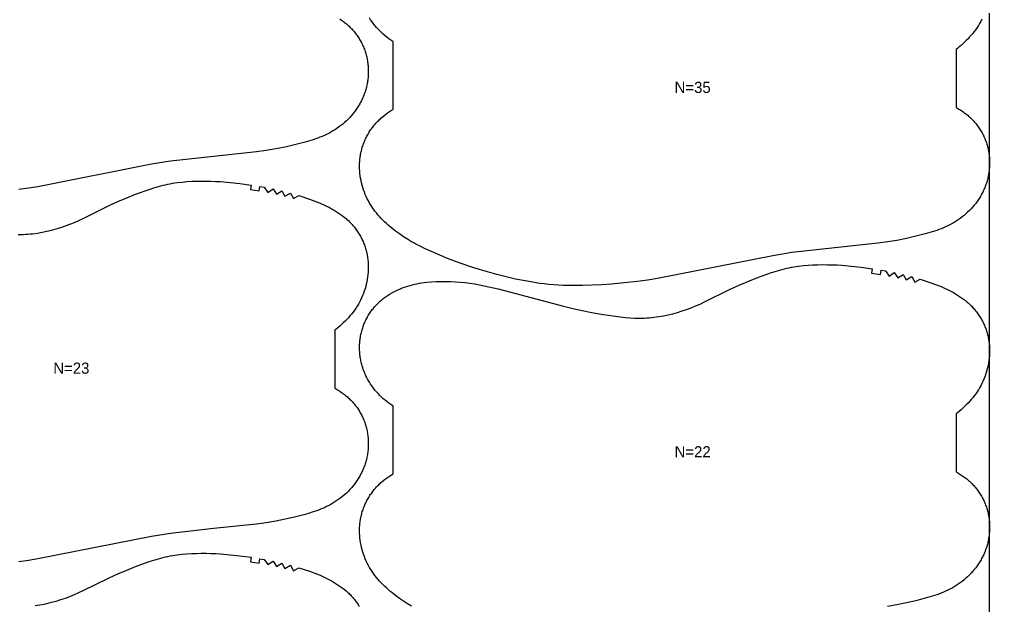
# Model space of a CAD drawing. Header units: inches. Extents: x 0 to 1948, y 0 to 1049.
# Drawn here: x 1513.2 to 1947.5, y 524.4 to 786.6 of the extents above; entities that cross this region are included whole.
import ezdxf

# ---------------------------------------------------------------- set-up
doc = ezdxf.new("R2010")
doc.units = ezdxf.units.IN

msp = doc.modelspace()

# ---------------------------------------------------------------- linework, layer by layer
at = {"layer": '1'}
msp.add_lwpolyline([(0, 0), (1947.5095, 0), (1947.5095, 1048.7909), (0, 1048.7909), (0, 0)], close=True, dxfattribs=at)
for points in [[(1656.5912, 786.8396), (1657.4847, 786.2353), (1657.9234, 785.9216), (1658.3563, 785.6002), (1658.7833, 785.2711), (1659.2043, 784.9343), (1659.619, 784.5898), (1660.0272, 784.2378), (1660.4287, 783.8781), (1660.8233, 783.5109), (1661.2109, 783.1361), (1661.5913, 782.7539), (1661.9643, 782.3645), (1662.3297, 781.9679), (1662.6874, 781.5643), (1663.0372, 781.154), (1663.3791, 780.7369), (1663.7127, 780.3133), (1664.038, 779.8833), (1664.3548, 779.447), (1664.6629, 779.0047), (1664.9622, 778.5563), (1665.2525, 778.1022), (1665.5337, 777.6424), (1665.8056, 777.177), (1666.068, 776.7063), (1666.3208, 776.2303), (1666.564, 775.7493), (1666.7974, 775.2635), (1667.0211, 774.7731), (1667.2351, 774.2783), (1667.4392, 773.7793), (1667.6334, 773.2764), (1667.8177, 772.7697), (1667.9921, 772.2594), (1668.1566, 771.7458), (1668.3109, 771.2292), (1668.4553, 770.7096), (1668.5895, 770.1873), (1668.7136, 769.6625), (1668.8275, 769.1355), (1668.9311, 768.6064), (1669.0246, 768.0755), (1669.1078, 767.5429), (1669.1808, 767.0088), (1669.2436, 766.4735), (1669.2964, 765.937), (1669.339, 765.3996), (1669.3716, 764.8615), (1669.3942, 764.3228), (1669.4068, 763.7838), (1669.4095, 763.2445), (1669.4023, 762.7053), (1669.3853, 762.1662), (1669.3584, 761.6275), (1669.3217, 761.0894), (1669.2753, 760.5519), (1669.2192, 760.0154), (1669.1533, 759.48), (1669.0779, 758.9459), (1668.9927, 758.4132), (1668.898, 757.8822), (1668.7937, 757.353), (1668.6798, 756.8259), (1668.5563, 756.3009), (1668.4233, 755.7784), (1668.2808, 755.2584), (1668.1288, 754.7412), (1667.9673, 754.227), (1667.7964, 753.7159), (1667.616, 753.2081), (1667.4262, 752.7038), (1667.227, 752.2032), (1667.0184, 751.7065), (1666.8005, 751.2138), (1666.5734, 750.7253), (1666.3373, 750.241), (1666.0923, 749.7611), (1665.8386, 749.2856), (1665.5764, 748.8147), (1665.3058, 748.3485), (1665.027, 747.887), (1664.4454, 746.9786), (1663.8329, 746.0904), (1663.1909, 745.2231), (1662.5206, 744.3776), (1661.8233, 743.5545), (1661.1, 742.7545), (1660.3514, 741.9782), (1659.5787, 741.2262), (1658.7825, 740.499), (1657.9638, 739.7972), (1657.1236, 739.1215), (1656.2626, 738.4724), (1655.3819, 737.8503), (1654.4824, 737.2555), (1653.5655, 736.6878), (1652.6321, 736.1473), (1651.6835, 735.6339), (1650.7208, 735.1476), (1649.7451, 734.6885), (1648.7576, 734.2564), (1647.7594, 733.8511), (1646.7516, 733.4703), (1645.7355, 733.1114), (1644.7122, 732.772), (1642.6485, 732.1413), (1640.5701, 731.5578), (1636.3928, 730.4787), (1632.1904, 729.5122), (1627.9608, 728.6654), (1623.707, 727.95), (1619.4338, 727.3676), (1600.1311, 725.3258), (1580.8401, 723.1772), (1572.3243, 721.7989), (1521.5472, 711.7564), (1517.2884, 711.0736), (1513.0171, 710.469)], [(1944.0711, 786.6835), (1943.5819, 785.7224), (1943.0614, 784.7786), (1942.5096, 783.8534), (1941.9267, 782.9482), (1941.313, 782.064), (1940.6702, 781.2005), (1940.0004, 780.3572), (1939.3055, 779.5335), (1938.5876, 778.7288), (1937.8487, 777.9424), (1937.0908, 777.1738), (1936.3158, 776.4225), (1935.5257, 775.6877), (1934.7214, 774.9691), (1933.9035, 774.2662), (1933.0729, 773.5784), (1932.5095, 773.1361), (1932.5095, 747.2343), (1932.8443, 747.0545), (1933.7772, 746.5127), (1934.6912, 745.9396), (1935.5847, 745.3353), (1936.0234, 745.0216), (1936.4563, 744.7002), (1936.8833, 744.3711), (1937.3043, 744.0343), (1937.719, 743.6898), (1938.1272, 743.3378), (1938.5287, 742.9781), (1938.9233, 742.6109), (1939.3109, 742.2361), (1939.6913, 741.8539), (1940.0643, 741.4645), (1940.4297, 741.0679), (1940.7874, 740.6643), (1941.1372, 740.254), (1941.4791, 739.8369), (1941.8127, 739.4133), (1942.138, 738.9833), (1942.4548, 738.547), (1942.7629, 738.1047), (1943.0622, 737.6563), (1943.3525, 737.2022), (1943.6337, 736.7424), (1943.9056, 736.277), (1944.168, 735.8063), (1944.4208, 735.3303), (1944.664, 734.8493), (1944.8974, 734.3635), (1945.1211, 733.8731), (1945.3351, 733.3783), (1945.5392, 732.8793), (1945.7334, 732.3764), (1945.9177, 731.8697), (1946.0921, 731.3594), (1946.2566, 730.8458), (1946.4109, 730.3292), (1946.5553, 729.8096), (1946.6895, 729.2873), (1946.8136, 728.7625), (1946.9275, 728.2355), (1947.0311, 727.7064), (1947.1246, 727.1755), (1947.2078, 726.6429), (1947.2808, 726.1088), (1947.3436, 725.5735), (1947.3964, 725.037), (1947.439, 724.4996), (1947.4716, 723.9615), (1947.4942, 723.4228), (1947.5068, 722.8838), (1947.5095, 722.3445), (1947.5023, 721.8053), (1947.4853, 721.2662), (1947.4584, 720.7275), (1947.4217, 720.1894), (1947.3753, 719.6519), (1947.3192, 719.1154), (1947.2533, 718.58), (1947.1779, 718.0459), (1947.0927, 717.5132), (1946.998, 716.9822), (1946.8937, 716.453), (1946.7798, 715.9259), (1946.6563, 715.4009), (1946.5233, 714.8784), (1946.3808, 714.3584), (1946.2288, 713.8412), (1946.0673, 713.327), (1945.8964, 712.8159), (1945.716, 712.3081), (1945.5262, 711.8038), (1945.327, 711.3032), (1945.1184, 710.8065), (1944.9005, 710.3138), (1944.6734, 709.8253), (1944.4373, 709.341), (1944.1923, 708.8611), (1943.9386, 708.3856), (1943.6764, 707.9147), (1943.4058, 707.4485), (1943.127, 706.987), (1942.5454, 706.0786), (1941.9329, 705.1904), (1941.2909, 704.3231), (1940.6206, 703.4776), (1939.9233, 702.6545), (1939.2, 701.8545), (1938.4514, 701.0782), (1937.6787, 700.3262), (1936.8825, 699.599), (1936.0638, 698.8972), (1935.2236, 698.2215), (1934.3626, 697.5724), (1933.4819, 696.9503), (1932.5824, 696.3555), (1931.6655, 695.7878), (1930.7321, 695.2473), (1929.7835, 694.7339), (1928.8208, 694.2476), (1927.8451, 693.7885), (1926.8576, 693.3564), (1925.8594, 692.9511), (1924.8516, 692.5703), (1923.8355, 692.2114), (1922.8122, 691.872), (1920.7485, 691.2413), (1918.6701, 690.6578), (1914.4928, 689.5787), (1910.2904, 688.6122), (1906.0608, 687.7654), (1901.807, 687.05), (1897.5338, 686.4676), (1878.2311, 684.4258), (1858.9401, 682.2772), (1850.4243, 680.8989), (1799.6472, 670.8564), (1795.3884, 670.1736), (1791.1171, 669.569), (1782.5504, 668.5531), (1778.254, 668.1713), (1773.9506, 667.8771), (1769.6425, 667.6652), (1765.3309, 667.5366), (1761.017, 667.5), (1756.7048, 667.5878), (1754.5506, 667.6898), (1752.3989, 667.8336), (1750.2506, 668.0203), (1748.1065, 668.2509), (1745.9676, 668.5258), (1743.8342, 668.8421), (1739.5849, 669.5851), (1735.3598, 670.453), (1731.1574, 671.4252), (1726.9762, 672.4855), (1722.8181, 673.6316), (1716.6264, 675.5113), (1710.4753, 677.5201), (1708.4432, 678.2418), (1706.4264, 679.0029), (1704.4276, 679.809), (1702.4429, 680.6509), (1694.5595, 684.1648), (1692.613, 685.0926), (1690.6934, 686.0718), (1689.7464, 686.5857), (1688.8085, 687.1163), (1686.96, 688.2255), (1685.1478, 689.3947), (1683.3719, 690.6194), (1681.6332, 691.8965), (1679.9366, 693.2285), (1679.106, 693.9163), (1678.2882, 694.6192), (1677.4838, 695.3378), (1676.6937, 696.0726), (1675.9188, 696.8239), (1675.1608, 697.5925), (1674.4219, 698.3789), (1673.704, 699.1836), (1673.0091, 700.0073), (1672.3393, 700.8506), (1671.6966, 701.7141), (1671.0829, 702.5983), (1670.4999, 703.5035), (1669.9482, 704.4287), (1669.4276, 705.3725), (1668.9384, 706.3336), (1668.4805, 707.3105), (1668.0541, 708.3021), (1667.6591, 709.3068), (1667.2958, 710.3233), (1666.9641, 711.3503), (1666.6647, 712.3869), (1666.3981, 713.4321), (1666.1649, 714.485), (1665.9657, 715.5445), (1665.8011, 716.6099), (1665.6716, 717.6801), (1665.5779, 718.7542), (1665.5205, 719.8312), (1665.5, 720.9097), (1665.5038, 721.449), (1665.517, 721.9882), (1665.5398, 722.527), (1665.5721, 723.0652), (1665.6141, 723.6027), (1665.6658, 724.1392), (1665.7274, 724.6746), (1665.7988, 725.2088), (1665.8802, 725.7414), (1665.9717, 726.2724), (1666.0732, 726.8015), (1666.1849, 727.3286), (1666.3069, 727.8535), (1666.439, 728.3759), (1666.5812, 728.8958), (1666.7333, 729.4128), (1666.8954, 729.9269), (1667.0674, 730.4379), (1667.249, 730.9456), (1667.4403, 731.4497), (1667.6412, 731.9502), (1667.8516, 732.4468), (1668.0714, 732.9393), (1668.3005, 733.4277), (1668.5388, 733.9116), (1668.7863, 734.3909), (1669.0428, 734.8654), (1669.3083, 735.335), (1669.5827, 735.7994), (1669.8659, 736.2586), (1670.1577, 736.7123), (1670.458, 737.1604), (1670.7666, 737.6027), (1671.0835, 738.0392), (1671.4085, 738.4696), (1671.7415, 738.8938), (1672.0823, 739.3117), (1672.4308, 739.7231), (1672.7868, 740.1278), (1673.1504, 740.5257), (1673.5212, 740.9167), (1673.8992, 741.3006), (1674.2843, 741.6772), (1674.6762, 742.0464), (1675.075, 742.4081), (1675.4802, 742.7625), (1676.3092, 743.4496), (1677.1612, 744.1091), (1678.0339, 744.7423), (1678.9253, 745.3504), (1679.8334, 745.9348), (1680.5, 746.3409), (1680.5, 776.6602), (1680.4271, 776.7054), (1679.5277, 777.3002), (1678.6469, 777.9223), (1677.786, 778.5714), (1676.9457, 779.2471), (1676.1271, 779.9489), (1675.3309, 780.6761), (1674.5581, 781.4281), (1673.8096, 782.2044), (1673.0862, 783.0044), (1672.3889, 783.8275), (1671.7186, 784.673), (1671.0766, 785.5403), (1670.4641, 786.4285), (1669.8825, 787.3369)], [(1512.7023, 690.3553), (1513.78, 690.3687), (1514.8575, 690.4035), (1515.9342, 690.4595), (1517.0098, 690.5362), (1518.0839, 690.6334), (1519.1561, 690.7507), (1520.2258, 690.8877), (1521.2929, 691.0441), (1523.4173, 691.4135), (1525.528, 691.8548), (1527.6239, 692.3636), (1529.704, 692.9355), (1531.767, 693.567), (1533.8105, 694.2581), (1535.8321, 695.0094), (1537.8292, 695.8217), (1539.8008, 696.6931), (1541.7515, 697.6117), (1553.3453, 703.3622), (1557.2761, 705.1379), (1561.2545, 706.8054), (1565.2695, 708.3801), (1571.3571, 710.5761), (1573.407, 711.2484), (1575.4718, 711.8689), (1576.5107, 712.1548), (1577.5546, 712.422), (1578.6036, 712.669), (1579.6574, 712.8958), (1580.7155, 713.1031), (1581.7774, 713.2914), (1583.9107, 713.6131), (1586.0533, 713.8653), (1588.2018, 714.0528), (1590.3544, 714.1818), (1592.5097, 714.259), (1594.6664, 714.2909), (1596.8233, 714.2831), (1598.9795, 714.2365), (1601.1345, 714.1508), (1603.2873, 714.0258), (1607.5852, 713.6634), (1611.8721, 713.1814), (1616.9047, 712.5013), (1616.6135, 710.5226), (1620.5257, 709.9076), (1620.8561, 711.8801), (1622.8268, 711.539), (1624.4174, 709.2108), (1626.7553, 710.7861), (1628.2804, 708.4166), (1630.661, 709.9239), (1632.1138, 707.5096), (1634.5388, 708.9445), (1635.9198, 706.488), (1638.3865, 707.8506), (1643.1144, 706.2309), (1647.7926, 704.473), (1647.7926, 704.473), (1652.3179, 702.2842), (1653.2188, 701.7874), (1654.1537, 701.2466), (1655.0762, 700.6847), (1655.9842, 700.1003), (1656.8756, 699.4922), (1657.7484, 698.859), (1658.6003, 698.1995), (1659.4293, 697.5124), (1659.8346, 697.158), (1660.2333, 696.7963), (1660.6253, 696.4271), (1661.0103, 696.0505), (1661.3883, 695.6666), (1661.7592, 695.2756), (1662.1227, 694.8777), (1662.4788, 694.473), (1662.8273, 694.0616), (1663.1681, 693.6437), (1663.501, 693.2195), (1663.826, 692.7891), (1664.1429, 692.3526), (1664.4516, 691.9103), (1664.7519, 691.4621), (1665.0437, 691.0085), (1665.3268, 690.5493), (1665.6012, 690.0849), (1665.8667, 689.6153), (1666.1233, 689.1408), (1666.3707, 688.6615), (1666.6091, 688.1776), (1666.8382, 687.6892), (1667.0579, 687.1967), (1667.2683, 686.7001), (1667.4692, 686.1996), (1667.6605, 685.6955), (1667.8422, 685.1878), (1668.0141, 684.6768), (1668.1762, 684.1627), (1668.3284, 683.6457), (1668.4706, 683.1258), (1668.6027, 682.6034), (1668.7246, 682.0785), (1668.8363, 681.5514), (1668.9379, 681.0223), (1669.0293, 680.4913), (1669.1107, 679.9587), (1669.1821, 679.4245), (1669.2437, 678.8891), (1669.2954, 678.3526), (1669.3374, 677.8151), (1669.3698, 677.2769), (1669.3925, 676.7381), (1669.4058, 676.1989), (1669.4095, 675.6596), (1669.389, 674.5811), (1669.3316, 673.5041), (1669.2379, 672.43), (1669.1084, 671.3598), (1668.9438, 670.2944), (1668.7446, 669.2349), (1668.5114, 668.182), (1668.2448, 667.1368), (1667.9454, 666.1002), (1667.6138, 665.0732), (1667.2504, 664.0566), (1666.8555, 663.0519), (1666.429, 662.0604), (1665.9711, 661.0835), (1665.4819, 660.1224), (1664.9614, 659.1786), (1664.4096, 658.2534), (1663.8267, 657.3482), (1663.213, 656.464), (1662.5702, 655.6005), (1661.9004, 654.7572), (1661.2055, 653.9335), (1660.4876, 653.1288), (1659.7487, 652.3424), (1658.9908, 651.5738), (1658.2158, 650.8225), (1657.4257, 650.0877), (1656.6214, 649.3691), (1655.8035, 648.6662), (1654.9729, 647.9784), (1654.4095, 647.5361), (1654.4095, 621.6343), (1654.7443, 621.4545), (1655.6772, 620.9127), (1656.5912, 620.3396), (1657.4847, 619.7353), (1657.9234, 619.4216), (1658.3563, 619.1002), (1658.7833, 618.7711), (1659.2043, 618.4343), (1659.619, 618.0898), (1660.0272, 617.7378), (1660.4287, 617.3781), (1660.8233, 617.0109), (1661.2109, 616.6361), (1661.5913, 616.2539), (1661.9643, 615.8645), (1662.3297, 615.4679), (1662.6874, 615.0643), (1663.0372, 614.654), (1663.3791, 614.2369), (1663.7127, 613.8133), (1664.038, 613.3833), (1664.3548, 612.947), (1664.6629, 612.5047), (1664.9622, 612.0563), (1665.2525, 611.6022), (1665.5337, 611.1424), (1665.8056, 610.677), (1666.068, 610.2063), (1666.3208, 609.7303), (1666.564, 609.2493), (1666.7974, 608.7635), (1667.0211, 608.2731), (1667.2351, 607.7783), (1667.4392, 607.2793), (1667.6334, 606.7764), (1667.8177, 606.2697), (1667.9921, 605.7594), (1668.1566, 605.2458), (1668.3109, 604.7292), (1668.4553, 604.2096), (1668.5895, 603.6873), (1668.7136, 603.1625), (1668.8275, 602.6355), (1668.9311, 602.1064), (1669.0246, 601.5755), (1669.1078, 601.0429), (1669.1808, 600.5088), (1669.2436, 599.9735), (1669.2964, 599.437), (1669.339, 598.8996), (1669.3716, 598.3615), (1669.3942, 597.8228), (1669.4068, 597.2838), (1669.4095, 596.7445), (1669.4023, 596.2053), (1669.3853, 595.6662), (1669.3584, 595.1275), (1669.3217, 594.5894), (1669.2753, 594.0519), (1669.2192, 593.5154), (1669.1533, 592.98), (1669.0779, 592.4459), (1668.9927, 591.9132), (1668.898, 591.3822), (1668.7937, 590.853), (1668.6798, 590.3259), (1668.5563, 589.8009), (1668.4233, 589.2784), (1668.2808, 588.7584), (1668.1288, 588.2412), (1667.9673, 587.727), (1667.7964, 587.2159), (1667.616, 586.7081), (1667.4262, 586.2038), (1667.227, 585.7032), (1667.0184, 585.2065), (1666.8005, 584.7138), (1666.5734, 584.2253), (1666.3373, 583.741), (1666.0923, 583.2611), (1665.8386, 582.7856), (1665.5764, 582.3147), (1665.3058, 581.8485), (1665.027, 581.387), (1664.4454, 580.4786), (1663.8329, 579.5904), (1663.1909, 578.7231), (1662.5206, 577.8776), (1661.8233, 577.0545), (1661.1, 576.2545), (1660.3514, 575.4782), (1659.5787, 574.7262), (1658.7825, 573.999), (1657.9638, 573.2972), (1657.1236, 572.6215), (1656.2626, 571.9724), (1655.3819, 571.3503), (1654.4824, 570.7555), (1653.5655, 570.1878), (1652.6321, 569.6473), (1651.6835, 569.1339), (1650.7208, 568.6476), (1649.7451, 568.1885), (1648.7576, 567.7564), (1647.7594, 567.3511), (1646.7516, 566.9703), (1645.7355, 566.6114), (1644.7122, 566.272), (1642.6485, 565.6413), (1640.5701, 565.0578), (1636.3928, 563.9787), (1632.1904, 563.0122), (1627.9608, 562.1654), (1623.707, 561.45), (1619.4338, 560.8676), (1600.1311, 558.8258), (1580.8401, 556.6772), (1572.3243, 555.2989), (1521.5472, 545.2564), (1517.2884, 544.5736), (1513.0171, 543.969)], [(1688.8085, 524.1163), (1686.96, 525.2255), (1685.1478, 526.3947), (1683.3719, 527.6194), (1681.6332, 528.8965), (1679.9366, 530.2285), (1679.106, 530.9163), (1678.2882, 531.6192), (1677.4838, 532.3378), (1676.6937, 533.0726), (1675.9188, 533.8239), (1675.1608, 534.5925), (1674.4219, 535.3789), (1673.704, 536.1836), (1673.0091, 537.0073), (1672.3393, 537.8506), (1671.6966, 538.7141), (1671.0829, 539.5983), (1670.4999, 540.5035), (1669.9482, 541.4287), (1669.4276, 542.3725), (1668.9384, 543.3336), (1668.4805, 544.3105), (1668.0541, 545.3021), (1667.6591, 546.3068), (1667.2958, 547.3233), (1666.9641, 548.3503), (1666.6647, 549.3869), (1666.3981, 550.4321), (1666.1649, 551.485), (1665.9657, 552.5445), (1665.8011, 553.6099), (1665.6716, 554.6801), (1665.5779, 555.7542), (1665.5205, 556.8312), (1665.5, 557.9097), (1665.5038, 558.449), (1665.517, 558.9882), (1665.5398, 559.527), (1665.5721, 560.0652), (1665.6141, 560.6027), (1665.6658, 561.1392), (1665.7274, 561.6746), (1665.7988, 562.2088), (1665.8802, 562.7414), (1665.9717, 563.2724), (1666.0732, 563.8015), (1666.1849, 564.3286), (1666.3069, 564.8535), (1666.439, 565.3759), (1666.5812, 565.8958), (1666.7333, 566.4128), (1666.8954, 566.9269), (1667.0674, 567.4379), (1667.249, 567.9456), (1667.4403, 568.4497), (1667.6412, 568.9502), (1667.8516, 569.4468), (1668.0714, 569.9393), (1668.3005, 570.4277), (1668.5388, 570.9116), (1668.7863, 571.3909), (1669.0428, 571.8654), (1669.3083, 572.335), (1669.5827, 572.7994), (1669.8659, 573.2586), (1670.1577, 573.7123), (1670.458, 574.1604), (1670.7666, 574.6027), (1671.0835, 575.0392), (1671.4085, 575.4696), (1671.7415, 575.8938), (1672.0823, 576.3117), (1672.4308, 576.7231), (1672.7868, 577.1278), (1673.1504, 577.5257), (1673.5212, 577.9167), (1673.8992, 578.3006), (1674.2843, 578.6772), (1674.6762, 579.0464), (1675.075, 579.4081), (1675.4802, 579.7625), (1676.3092, 580.4496), (1677.1612, 581.1091), (1678.0339, 581.7423), (1678.9253, 582.3504), (1679.8334, 582.9348), (1680.5, 583.3409), (1680.5, 613.6602), (1680.4271, 613.7054), (1679.5277, 614.3002), (1678.6469, 614.9223), (1677.786, 615.5714), (1676.9457, 616.2471), (1676.1271, 616.9489), (1675.3309, 617.6761), (1674.5581, 618.4281), (1673.8096, 619.2044), (1673.0862, 620.0044), (1672.3889, 620.8275), (1671.7186, 621.673), (1671.0766, 622.5403), (1670.4641, 623.4285), (1669.8825, 624.3369), (1669.6037, 624.7984), (1669.3331, 625.2646), (1669.0709, 625.7355), (1668.8172, 626.211), (1668.5722, 626.6909), (1668.3361, 627.1752), (1668.109, 627.6637), (1667.8911, 628.1564), (1667.6825, 628.6531), (1667.4833, 629.1537), (1667.2935, 629.658), (1667.1132, 630.1658), (1666.9422, 630.6769), (1666.7807, 631.1911), (1666.6287, 631.7083), (1666.4862, 632.2283), (1666.3532, 632.7508), (1666.2297, 633.2758), (1666.1158, 633.8029), (1666.0115, 634.3321), (1665.9168, 634.8631), (1665.8317, 635.3958), (1665.7562, 635.9299), (1665.6904, 636.4653), (1665.6342, 637.0018), (1665.5878, 637.5393), (1665.5511, 638.0774), (1665.5243, 638.6161), (1665.5072, 639.1552), (1665.5, 639.6944), (1665.5027, 640.2337), (1665.5153, 640.7727), (1665.5379, 641.3114), (1665.5705, 641.8495), (1665.6132, 642.3869), (1665.6659, 642.9234), (1665.7288, 643.4587), (1665.8018, 643.9928), (1665.885, 644.5254), (1665.9784, 645.0563), (1666.0821, 645.5854), (1666.196, 646.1124), (1666.32, 646.6372), (1666.4543, 647.1595), (1666.5986, 647.6791), (1666.753, 648.1957), (1666.9174, 648.7093), (1667.0918, 649.2196), (1667.2761, 649.7263), (1667.4704, 650.2292), (1667.6745, 650.7282), (1667.8884, 651.223), (1668.1121, 651.7134), (1668.3456, 652.1992), (1668.5887, 652.6802), (1668.8415, 653.1562), (1669.1039, 653.6269), (1669.3758, 654.0923), (1669.657, 654.5521), (1669.9473, 655.0062), (1670.2466, 655.4546), (1670.5547, 655.8969), (1670.8715, 656.3332), (1671.1968, 656.7632), (1671.5305, 657.1868), (1671.8723, 657.6039), (1672.2221, 658.0142), (1672.5799, 658.4178), (1672.9453, 658.8144), (1673.3183, 659.2038), (1673.6986, 659.586), (1674.0862, 659.9608), (1674.4808, 660.328), (1674.8824, 660.6877), (1675.2906, 661.0397), (1675.7052, 661.3842), (1676.1262, 661.721), (1676.5532, 662.0501), (1676.9862, 662.3715), (1677.4248, 662.6852), (1678.3184, 663.2895), (1679.2324, 663.8626), (1680.1652, 664.4044), (1681.1154, 664.9148), (1682.0813, 665.3936), (1683.0618, 665.8413), (1684.0556, 666.2585), (1685.0616, 666.6457), (1686.0787, 667.0033), (1687.1056, 667.3321), (1688.1412, 667.6325), (1689.1843, 667.9051), (1690.2338, 668.1506), (1691.289, 668.3701), (1692.3492, 668.565), (1693.4136, 668.7366), (1694.4818, 668.8862), (1695.553, 669.0153), (1697.7016, 669.2169), (1699.8549, 669.3504), (1702.0105, 669.4189), (1704.1669, 669.4236), (1706.3222, 669.3659), (1708.4751, 669.2477), (1710.6245, 669.0731), (1712.7696, 668.8469), (1714.9097, 668.5738), (1717.0437, 668.2575), (1719.1707, 667.8981), (1721.2894, 667.4948), (1723.3987, 667.0465), (1727.5897, 666.0291), (1756.7833, 658.3154), (1760.9787, 657.3125), (1765.1913, 656.3841), (1769.4207, 655.5363), (1773.6648, 654.7667), (1777.9225, 654.0787), (1782.198, 653.5074), (1784.3437, 653.2799), (1786.4939, 653.1042), (1788.6472, 652.9921), (1789.7246, 652.9635), (1790.8023, 652.9553), (1791.88, 652.9687), (1792.9575, 653.0035), (1794.0342, 653.0595), (1795.1098, 653.1362), (1796.1839, 653.2334), (1797.2561, 653.3507), (1798.3258, 653.4877), (1799.3929, 653.6441), (1801.5173, 654.0135), (1803.628, 654.4548), (1805.7239, 654.9636), (1807.804, 655.5355), (1809.867, 656.167), (1811.9105, 656.8581), (1813.9321, 657.6094), (1815.9292, 658.4217), (1817.9008, 659.2931), (1819.8515, 660.2117), (1831.4453, 665.9622), (1835.3761, 667.7379), (1839.3545, 669.4054), (1843.3695, 670.9801), (1849.4571, 673.1761), (1851.507, 673.8484), (1853.5718, 674.4689), (1854.6107, 674.7548), (1855.6546, 675.022), (1856.7036, 675.269), (1857.7574, 675.4958), (1858.8155, 675.7031), (1859.8774, 675.8914), (1862.0107, 676.2131), (1864.1533, 676.4653), (1866.3018, 676.6528), (1868.4544, 676.7818), (1870.6097, 676.859), (1872.7664, 676.8909), (1874.9233, 676.8831), (1877.0795, 676.8365), (1879.2345, 676.7508), (1881.3873, 676.6258), (1885.6852, 676.2634), (1889.9721, 675.7814), (1895.0047, 675.1013), (1894.7135, 673.1226), (1898.6257, 672.5076), (1898.9561, 674.4801), (1900.9268, 674.139), (1902.5174, 671.8108), (1904.8553, 673.3861), (1906.3804, 671.0166), (1908.761, 672.5239), (1910.2138, 670.1096), (1912.6388, 671.5445), (1914.0198, 669.088), (1916.4865, 670.4506), (1921.2144, 668.8309), (1925.8926, 667.073), (1925.8926, 667.073), (1930.4179, 664.8842), (1931.3188, 664.3874), (1932.2537, 663.8466), (1933.1762, 663.2847), (1934.0842, 662.7003), (1934.9756, 662.0922), (1935.8484, 661.459), (1936.7003, 660.7995), (1937.5293, 660.1124), (1937.9346, 659.758), (1938.3333, 659.3963), (1938.7253, 659.0271), (1939.1103, 658.6505), (1939.4883, 658.2666), (1939.8592, 657.8756), (1940.2227, 657.4777), (1940.5788, 657.073), (1940.9273, 656.6616), (1941.2681, 656.2437), (1941.601, 655.8195), (1941.926, 655.3891), (1942.2429, 654.9526), (1942.5516, 654.5103), (1942.8519, 654.0621), (1943.1437, 653.6085), (1943.4268, 653.1493), (1943.7012, 652.6849), (1943.9667, 652.2153), (1944.2233, 651.7408), (1944.4707, 651.2615), (1944.7091, 650.7776), (1944.9382, 650.2892), (1945.1579, 649.7967), (1945.3683, 649.3001), (1945.5692, 648.7996), (1945.7605, 648.2955), (1945.9422, 647.7878), (1946.1141, 647.2768), (1946.2762, 646.7627), (1946.4284, 646.2457), (1946.5706, 645.7258), (1946.7027, 645.2034), (1946.8246, 644.6785), (1946.9363, 644.1514), (1947.0379, 643.6223), (1947.1293, 643.0913), (1947.2107, 642.5587), (1947.2821, 642.0245), (1947.3437, 641.4891), (1947.3954, 640.9526), (1947.4374, 640.4151), (1947.4698, 639.8769), (1947.4925, 639.3381), (1947.5058, 638.7989), (1947.5095, 638.2596), (1947.489, 637.1811), (1947.4316, 636.1041), (1947.3379, 635.03), (1947.2084, 633.9598), (1947.0438, 632.8944), (1946.8446, 631.8349), (1946.6114, 630.782), (1946.3448, 629.7368), (1946.0454, 628.7002), (1945.7138, 627.6732), (1945.3504, 626.6566), (1944.9555, 625.6519), (1944.529, 624.6604), (1944.0711, 623.6835), (1943.5819, 622.7224), (1943.0614, 621.7786), (1942.5096, 620.8534), (1941.9267, 619.9482), (1941.313, 619.064), (1940.6702, 618.2005), (1940.0004, 617.3572), (1939.3055, 616.5335), (1938.5876, 615.7288), (1937.8487, 614.9424), (1937.0908, 614.1738), (1936.3158, 613.4225), (1935.5257, 612.6877), (1934.7214, 611.9691), (1933.9035, 611.2662), (1933.0729, 610.5784), (1932.5095, 610.1361), (1932.5095, 584.2343), (1932.8443, 584.0545), (1933.7772, 583.5127), (1934.6912, 582.9396), (1935.5847, 582.3353), (1936.0234, 582.0216), (1936.4563, 581.7002), (1936.8833, 581.3711), (1937.3043, 581.0343), (1937.719, 580.6898), (1938.1272, 580.3378), (1938.5287, 579.9781), (1938.9233, 579.6109), (1939.3109, 579.2361), (1939.6913, 578.8539), (1940.0643, 578.4645), (1940.4297, 578.0679), (1940.7874, 577.6643), (1941.1372, 577.254), (1941.4791, 576.8369), (1941.8127, 576.4133), (1942.138, 575.9833), (1942.4548, 575.547), (1942.7629, 575.1047), (1943.0622, 574.6563), (1943.3525, 574.2022), (1943.6337, 573.7424), (1943.9056, 573.277), (1944.168, 572.8063), (1944.4208, 572.3303), (1944.664, 571.8493), (1944.8974, 571.3635), (1945.1211, 570.8731), (1945.3351, 570.3783), (1945.5392, 569.8793), (1945.7334, 569.3764), (1945.9177, 568.8697), (1946.0921, 568.3594), (1946.2566, 567.8458), (1946.4109, 567.3292), (1946.5553, 566.8096), (1946.6895, 566.2873), (1946.8136, 565.7625), (1946.9275, 565.2355), (1947.0311, 564.7064), (1947.1246, 564.1755), (1947.2078, 563.6429), (1947.2808, 563.1088), (1947.3436, 562.5735), (1947.3964, 562.037), (1947.439, 561.4996), (1947.4716, 560.9615), (1947.4942, 560.4228), (1947.5068, 559.8838), (1947.5095, 559.3445), (1947.5023, 558.8053), (1947.4853, 558.2662), (1947.4584, 557.7275), (1947.4217, 557.1894), (1947.3753, 556.6519), (1947.3192, 556.1154), (1947.2533, 555.58), (1947.1779, 555.0459), (1947.0927, 554.5132), (1946.998, 553.9822), (1946.8937, 553.453), (1946.7798, 552.9259), (1946.6563, 552.4009), (1946.5233, 551.8784), (1946.3808, 551.3584), (1946.2288, 550.8412), (1946.0673, 550.327), (1945.8964, 549.8159), (1945.716, 549.3081), (1945.5262, 548.8038), (1945.327, 548.3032), (1945.1184, 547.8065), (1944.9005, 547.3138), (1944.6734, 546.8253), (1944.4373, 546.341), (1944.1923, 545.8611), (1943.9386, 545.3856), (1943.6764, 544.9147), (1943.4058, 544.4485), (1943.127, 543.987), (1942.5454, 543.0786), (1941.9329, 542.1904), (1941.2909, 541.3231), (1940.6206, 540.4776), (1939.9233, 539.6545), (1939.2, 538.8545), (1938.4514, 538.0782), (1937.6787, 537.3262), (1936.8825, 536.599), (1936.0638, 535.8972), (1935.2236, 535.2215), (1934.3626, 534.5724), (1933.4819, 533.9503), (1932.5824, 533.3555), (1931.6655, 532.7878), (1930.7321, 532.2473), (1929.7835, 531.7339), (1928.8208, 531.2476), (1927.8451, 530.7885), (1926.8576, 530.3564), (1925.8594, 529.9511), (1924.8516, 529.5703), (1923.8355, 529.2114), (1922.8122, 528.872), (1920.7485, 528.2413), (1918.6701, 527.6578), (1914.4928, 526.5787), (1910.2904, 525.6122), (1906.0608, 524.7654), (1901.807, 524.05)], [(1520.2258, 524.3877), (1521.2929, 524.5441), (1523.4173, 524.9135), (1525.528, 525.3548), (1527.6239, 525.8636), (1529.704, 526.4355), (1531.767, 527.067), (1533.8105, 527.7581), (1535.8321, 528.5094), (1537.8292, 529.3217), (1539.8008, 530.1931), (1541.7515, 531.1117), (1553.3453, 536.8622), (1557.2761, 538.6379), (1561.2545, 540.3054), (1565.2695, 541.8801), (1571.3571, 544.0761), (1573.407, 544.7484), (1575.4718, 545.3689), (1576.5107, 545.6548), (1577.5546, 545.922), (1578.6036, 546.169), (1579.6574, 546.3958), (1580.7155, 546.6031), (1581.7774, 546.7914), (1583.9107, 547.1131), (1586.0533, 547.3653), (1588.2018, 547.5528), (1590.3544, 547.6818), (1592.5097, 547.759), (1594.6664, 547.7909), (1596.8233, 547.7831), (1598.9795, 547.7365), (1601.1345, 547.6508), (1603.2873, 547.5258), (1607.5852, 547.1634), (1611.8721, 546.6814), (1616.9047, 546.0013), (1616.6135, 544.0226), (1620.5257, 543.4076), (1620.8561, 545.3801), (1622.8268, 545.039), (1624.4174, 542.7108), (1626.7553, 544.2861), (1628.2804, 541.9166), (1630.661, 543.4239), (1632.1138, 541.0096), (1634.5388, 542.4445), (1635.9198, 539.988), (1638.3865, 541.3506), (1643.1144, 539.7309), (1647.7926, 537.973), (1647.7926, 537.973), (1652.3179, 535.7842), (1653.2188, 535.2874), (1654.1537, 534.7466), (1655.0762, 534.1847), (1655.9842, 533.6003), (1656.8756, 532.9922), (1657.7484, 532.359), (1658.6003, 531.6995), (1659.4293, 531.0124), (1659.8346, 530.658), (1660.2333, 530.2963), (1660.6253, 529.9271), (1661.0103, 529.5505), (1661.3883, 529.1666), (1661.7592, 528.7756), (1662.1227, 528.3777), (1662.4788, 527.973), (1662.8273, 527.5616), (1663.1681, 527.1437), (1663.501, 526.7195), (1663.826, 526.2891), (1664.1429, 525.8526), (1664.4516, 525.4103), (1664.7519, 524.9621), (1665.0437, 524.5085), (1665.3268, 524.0493)]]:
    msp.add_lwpolyline(points, dxfattribs=at)

# ---------------------------------------------------------------- texts
for s, p in [('N=35', (1806.5048, 753.6955)), ('N=23', (1528.4048, 628.0955)), ('N=22', (1806.5048, 590.6955))]:
    msp.add_text(s, height=5, dxfattribs=at).set_placement(p)

doc.saveas('drawing.dxf')
